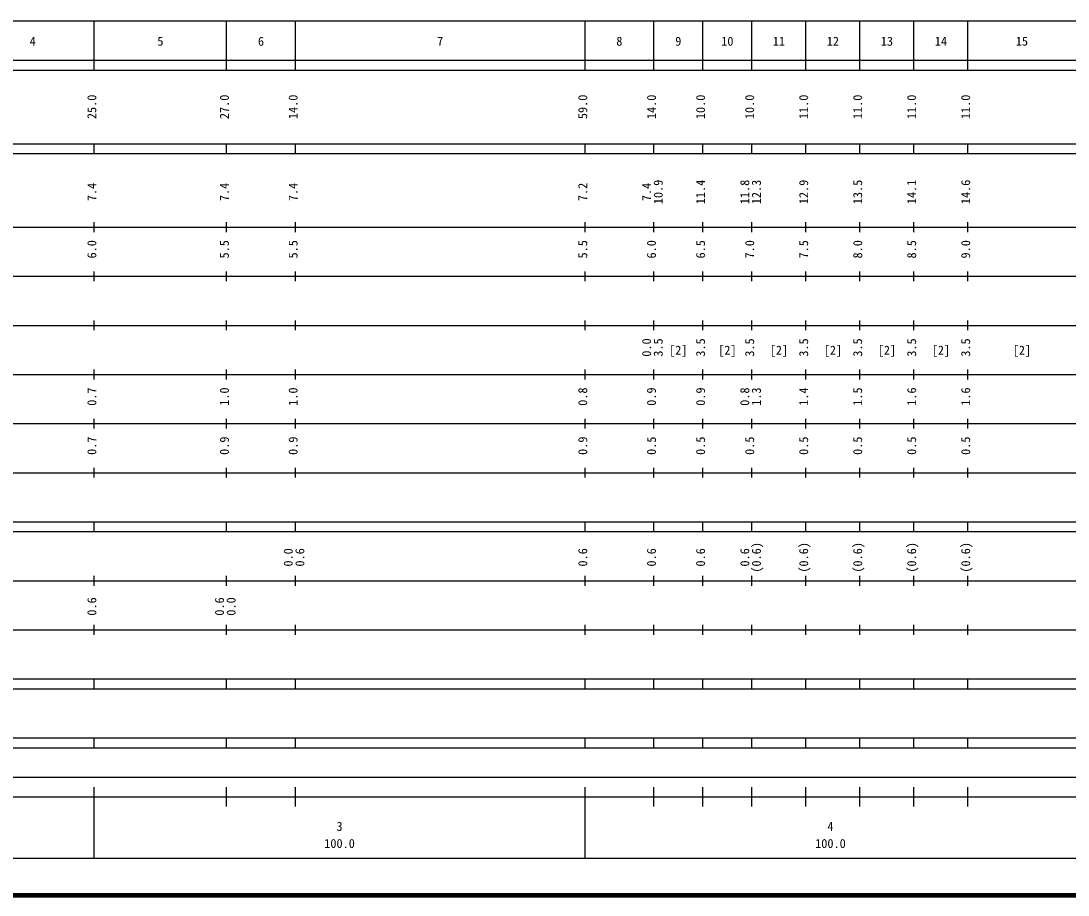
# Model space of a CAD drawing. Units: millimetres on the paper, enlarged 1000 times. Extents: x 40000 to 680000, y 20000 to 380000.
# Drawn here: x 253099 to 466399, y 20000 to 198000 of the extents above; entities that cross this region are included whole.
import ezdxf
from ezdxf.enums import TextEntityAlignment as Align

# ---------------------------------------------------------------- set-up
doc = ezdxf.new("R2010")
doc.units = ezdxf.units.MM
doc.header["$LTSCALE"] = 1000
doc.layers.add('M-TTL', color=2, linetype='Continuous', lineweight=140)
doc.layers.add('M-TTL-BAND', color=7, linetype='Continuous', lineweight=25)
doc.styles.add('ＭＳ ゴシック', font='')
doc.styles.get('ＭＳ ゴシック').set_extended_font_data('MS Gothic')

msp = doc.modelspace()

# ---------------------------------------------------------------- linework, layer by layer
at = {"layer": 'M-TTL'}
msp.add_line((40000, 20000), (680000, 20000), dxfattribs=at)
at = {"layer": 'M-TTL-BAND'}
for p, q in [((68000, 198000), (579000, 198000)), ((268000, 188000), (268000, 198000)), ((295000, 188000), (295000, 198000)), ((309000, 188000), (309000, 198000)), ((368000, 188000), (368000, 198000)), ((382000, 188000), (382000, 198000)), ((392000, 188000), (392000, 198000)), ((402000, 188000), (402000, 198000)), ((413000, 188000), (413000, 198000)), ((424000, 188000), (424000, 198000)), ((435000, 188000), (435000, 198000)), ((446000, 188000), (446000, 198000)), ((40000, 190000), (579000, 190000)), ((40000, 188000), (579000, 188000)), ((40000, 173000), (579000, 173000)), ((268000, 171000), (268000, 173000)), ((295000, 171000), (295000, 173000)), ((309000, 171000), (309000, 173000)), ((368000, 171000), (368000, 173000)), ((382000, 171000), (382000, 173000)), ((392000, 171000), (392000, 173000)), ((402000, 171000), (402000, 173000)), ((413000, 171000), (413000, 173000)), ((424000, 171000), (424000, 173000)), ((435000, 171000), (435000, 173000)), ((446000, 171000), (446000, 173000)), ((40000, 171000), (579000, 171000)), ((40000, 156000), (579000, 156000)), ((268000, 155000), (268000, 157000)), ((295000, 155000), (295000, 157000)), ((309000, 155000), (309000, 157000)), ((368000, 155000), (368000, 157000)), ((382000, 155000), (382000, 157000)), ((392000, 155000), (392000, 157000)), ((402000, 155000), (402000, 157000)), ((413000, 155000), (413000, 157000)), ((424000, 155000), (424000, 157000)), ((435000, 155000), (435000, 157000)), ((446000, 155000), (446000, 157000)), ((46000, 146000), (579000, 146000)), ((268000, 145000), (268000, 147000)), ((295000, 145000), (295000, 147000)), ((309000, 145000), (309000, 147000)), ((368000, 145000), (368000, 147000)), ((382000, 145000), (382000, 147000)), ((392000, 145000), (392000, 147000)), ((402000, 145000), (402000, 147000)), ((413000, 145000), (413000, 147000)), ((424000, 145000), (424000, 147000)), ((435000, 145000), (435000, 147000)), ((446000, 145000), (446000, 147000)), ((268000, 135000), (268000, 137000)), ((295000, 135000), (295000, 137000)), ((309000, 135000), (309000, 137000)), ((368000, 135000), (368000, 137000)), ((382000, 135000), (382000, 137000)), ((392000, 135000), (392000, 137000)), ((402000, 135000), (402000, 137000)), ((413000, 135000), (413000, 137000)), ((424000, 135000), (424000, 137000)), ((435000, 135000), (435000, 137000)), ((446000, 135000), (446000, 137000)), ((52000, 136000), (579000, 136000)), ((46000, 126000), (579000, 126000)), ((268000, 125000), (268000, 127000)), ((295000, 125000), (295000, 127000)), ((309000, 125000), (309000, 127000)), ((368000, 125000), (368000, 127000)), ((382000, 125000), (382000, 127000)), ((392000, 125000), (392000, 127000)), ((402000, 125000), (402000, 127000)), ((413000, 125000), (413000, 127000)), ((424000, 125000), (424000, 127000)), ((435000, 125000), (435000, 127000)), ((446000, 125000), (446000, 127000)), ((52000, 116000), (579000, 116000)), ((268000, 115000), (268000, 117000)), ((295000, 115000), (295000, 117000)), ((309000, 115000), (309000, 117000)), ((368000, 115000), (368000, 117000)), ((382000, 115000), (382000, 117000)), ((392000, 115000), (392000, 117000)), ((402000, 115000), (402000, 117000)), ((413000, 115000), (413000, 117000)), ((424000, 115000), (424000, 117000)), ((435000, 115000), (435000, 117000)), ((446000, 115000), (446000, 117000)), ((268000, 105000), (268000, 107000)), ((295000, 105000), (295000, 107000)), ((309000, 105000), (309000, 107000)), ((368000, 105000), (368000, 107000)), ((382000, 105000), (382000, 107000)), ((392000, 105000), (392000, 107000)), ((402000, 105000), (402000, 107000)), ((413000, 105000), (413000, 107000)), ((424000, 105000), (424000, 107000)), ((435000, 105000), (435000, 107000)), ((446000, 105000), (446000, 107000)), ((46000, 106000), (579000, 106000)), ((40000, 96000), (579000, 96000)), ((268000, 94000), (268000, 96000)), ((295000, 94000), (295000, 96000)), ((309000, 94000), (309000, 96000)), ((368000, 94000), (368000, 96000)), ((382000, 94000), (382000, 96000)), ((392000, 94000), (392000, 96000)), ((402000, 94000), (402000, 96000)), ((413000, 94000), (413000, 96000)), ((424000, 94000), (424000, 96000)), ((435000, 94000), (435000, 96000)), ((446000, 94000), (446000, 96000)), ((40000, 94000), (579000, 94000)), ((49000, 84000), (579000, 84000)), ((268000, 83000), (268000, 85000)), ((295000, 83000), (295000, 85000)), ((309000, 83000), (309000, 85000)), ((368000, 83000), (368000, 85000)), ((382000, 83000), (382000, 85000)), ((392000, 83000), (392000, 85000)), ((402000, 83000), (402000, 85000)), ((413000, 83000), (413000, 85000)), ((424000, 83000), (424000, 85000)), ((435000, 83000), (435000, 85000)), ((446000, 83000), (446000, 85000)), ((268000, 73000), (268000, 75000)), ((295000, 73000), (295000, 75000)), ((309000, 73000), (309000, 75000)), ((368000, 73000), (368000, 75000)), ((382000, 73000), (382000, 75000)), ((392000, 73000), (392000, 75000)), ((402000, 73000), (402000, 75000)), ((413000, 73000), (413000, 75000)), ((424000, 73000), (424000, 75000)), ((435000, 73000), (435000, 75000)), ((446000, 73000), (446000, 75000)), ((40000, 74000), (579000, 74000)), ((40000, 64000), (579000, 64000)), ((268000, 62000), (268000, 64000)), ((295000, 62000), (295000, 64000)), ((309000, 62000), (309000, 64000)), ((368000, 62000), (368000, 64000)), ((382000, 62000), (382000, 64000)), ((392000, 62000), (392000, 64000)), ((402000, 62000), (402000, 64000)), ((413000, 62000), (413000, 64000)), ((424000, 62000), (424000, 64000)), ((435000, 62000), (435000, 64000)), ((446000, 62000), (446000, 64000)), ((40000, 62000), (579000, 62000)), ((40000, 52000), (579000, 52000)), ((268000, 50000), (268000, 52000)), ((295000, 50000), (295000, 52000)), ((309000, 50000), (309000, 52000)), ((368000, 50000), (368000, 52000)), ((382000, 50000), (382000, 52000)), ((392000, 50000), (392000, 52000)), ((402000, 50000), (402000, 52000)), ((413000, 50000), (413000, 52000)), ((424000, 50000), (424000, 52000)), ((435000, 50000), (435000, 52000)), ((446000, 50000), (446000, 52000)), ((40000, 50000), (579000, 50000)), ((71000, 44000), (565000, 44000)), ((268000, 27500), (268000, 42000)), ((295000, 38000), (295000, 42000)), ((309000, 38000), (309000, 42000)), ((368000, 27500), (368000, 42000)), ((382000, 38000), (382000, 42000)), ((392000, 38000), (392000, 42000)), ((402000, 38000), (402000, 42000)), ((413000, 38000), (413000, 42000)), ((424000, 38000), (424000, 42000)), ((435000, 38000), (435000, 42000)), ((446000, 38000), (446000, 42000)), ((40000, 40000), (579000, 40000)), ((68000, 27500), (579000, 27500))]:
    msp.add_line(p, q, dxfattribs=at)

# ---------------------------------------------------------------- texts
at = {"layer": 'M-TTL-BAND', "style": 'ＭＳ ゴシック'}
for s, p in [('4', (255500, 192405)), ('5', (281500, 192405)), ('6', (302000, 192405)), ('7', (338500, 192405)), ('8', (375000, 192405)), ('9', (387000, 192405)), ('10', (397000, 192405)), ('11', (407500, 192405)), ('12', (418500, 192405)), ('13', (429500, 192405)), ('14', (440500, 192405)), ('15', (457000, 192405)), ('[2]', (387000, 129500)), ('[2]', (397000, 129500)), ('[2]', (407500, 129500)), ('[2]', (418500, 129500)), ('[2]', (429500, 129500)), ('[2]', (440500, 129500)), ('[2]', (457000, 129500)), ('3', (318000, 32523)), ('4', (418000, 32523)), ('100.0', (318000, 29033)), ('100.0', (418000, 29033))]:
    msp.add_text(s, height=1833, dxfattribs=at).set_placement(p, align=Align.BOTTOM_CENTER)
for s, p in [('25.0', (269000, 180500)), ('27.0', (296000, 180500)), ('14.0', (310000, 180500)), ('59.0', (369000, 180500)), ('14.0', (383000, 180500)), ('10.0', (393000, 180500)), ('10.0', (403000, 180500)), ('11.0', (414000, 180500)), ('11.0', (425000, 180500)), ('11.0', (436000, 180500)), ('11.0', (447000, 180500)), ('7.4', (269000, 163174)), ('7.4', (296000, 163174)), ('7.4', (310000, 163174)), ('7.2', (369000, 163174)), ('7.4', (382000, 163174)), ('10.9', (384370, 163174)), ('11.4', (393000, 163174)), ('11.8', (402000, 163174)), ('12.3', (404370, 163174)), ('12.9', (414000, 163174)), ('13.5', (425000, 163174)), ('14.1', (436000, 163174)), ('14.6', (447000, 163174)), ('6.0', (269000, 151500)), ('5.5', (296000, 151500)), ('5.5', (310000, 151500)), ('5.5', (369000, 151500)), ('6.0', (383000, 151500)), ('6.5', (393000, 151500)), ('7.0', (403000, 151500)), ('7.5', (414000, 151500)), ('8.0', (425000, 151500)), ('8.5', (436000, 151500)), ('9.0', (447000, 151500)), ('0.0', (382000, 131500)), ('3.5', (384370, 131500)), ('3.5', (393000, 131500)), ('3.5', (403000, 131500)), ('3.5', (414000, 131500)), ('3.5', (425000, 131500)), ('3.5', (436000, 131500)), ('3.5', (447000, 131500)), ('0.7', (269000, 121500)), ('1.0', (296000, 121500)), ('1.0', (310000, 121500)), ('0.8', (369000, 121500)), ('0.9', (383000, 121500)), ('0.9', (393000, 121500)), ('0.8', (402000, 121500)), ('1.3', (404370, 121500)), ('1.4', (414000, 121500)), ('1.5', (425000, 121500)), ('1.6', (436000, 121500)), ('1.6', (447000, 121500)), ('0.7', (269000, 111500)), ('0.9', (296000, 111500)), ('0.9', (310000, 111500)), ('0.9', (369000, 111500)), ('0.5', (383000, 111500)), ('0.5', (393000, 111500)), ('0.5', (403000, 111500)), ('0.5', (414000, 111500)), ('0.5', (425000, 111500)), ('0.5', (436000, 111500)), ('0.5', (447000, 111500)), ('0.0', (309000, 88764)), ('0.6', (311370, 88764)), ('0.6', (369000, 88764)), ('0.6', (383000, 88764)), ('0.6', (393000, 88764)), ('0.6', (402000, 88764)), ('(0.6)', (404370, 88764)), ('(0.6)', (414000, 88764)), ('(0.6)', (425000, 88764)), ('(0.6)', (436000, 88764)), ('(0.6)', (447000, 88764)), ('0.6', (269000, 78764)), ('0.6', (295000, 78764)), ('0.0', (297370, 78764))]:
    msp.add_text(s, height=1833, rotation=90, dxfattribs=at).set_placement(p, align=Align.BOTTOM_CENTER)

doc.saveas('drawing.dxf')
